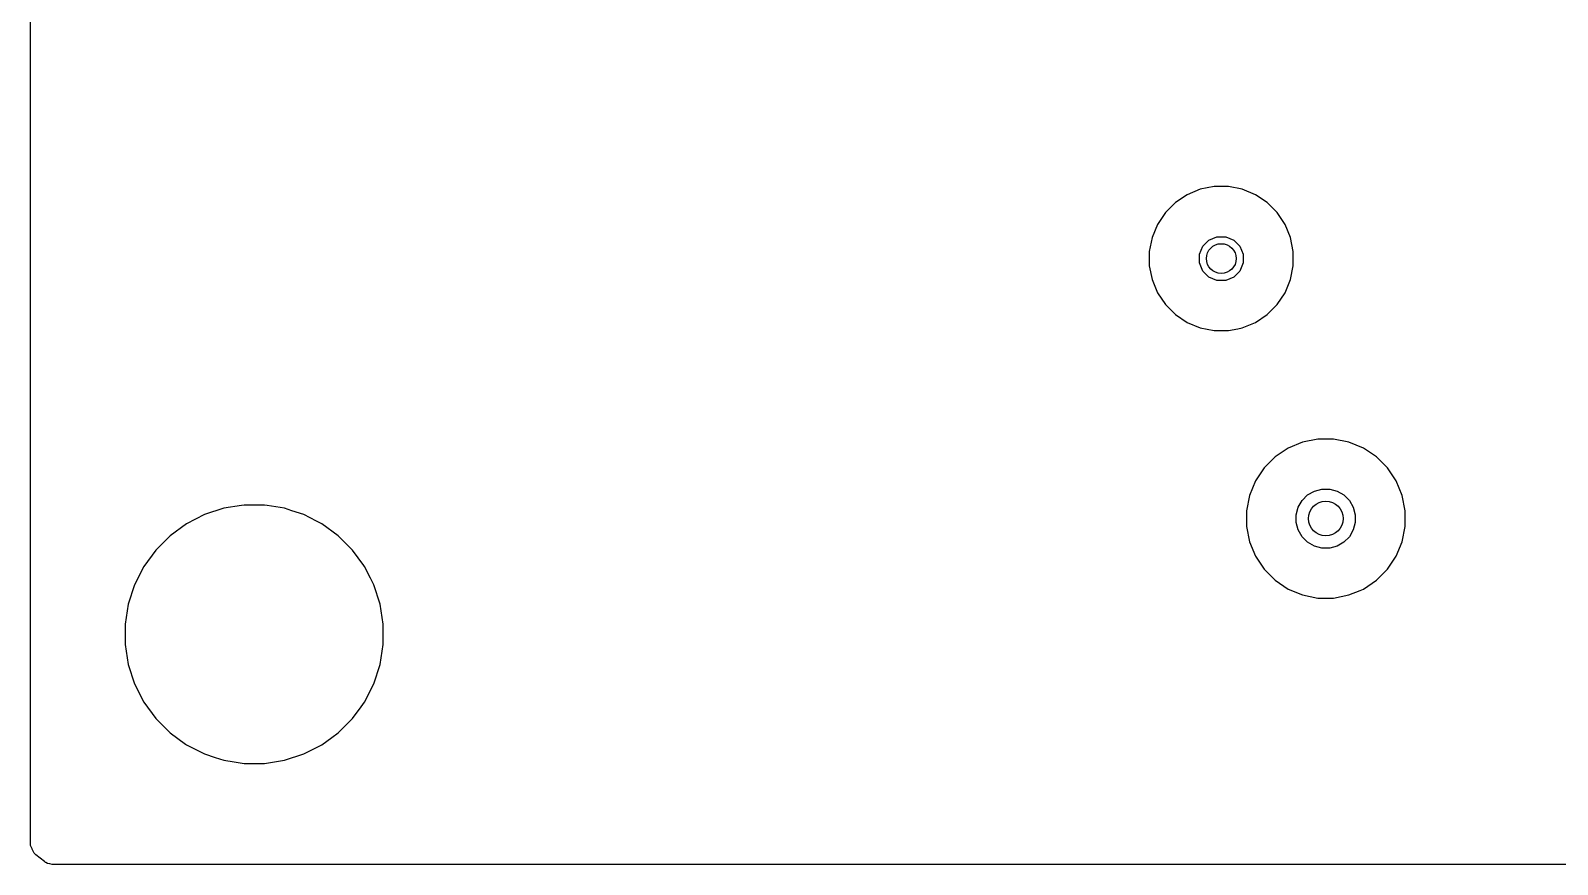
# Model space of a CAD drawing. Header units: inches. Extents: x 5.12 to 6.15, y -4.12 to -1.79.
# Drawn here: x 5.118 to 5.724, y -4.118 to -3.788 of the extents above; entities that cross this region are included whole.
import ezdxf

# ---------------------------------------------------------------- set-up
doc = ezdxf.new("R2010")
doc.units = ezdxf.units.IN
doc.header["$MEASUREMENT"] = 0
doc.layers.add('In2.Cu', color=33, linetype='CONTINUOUS', true_color=0xce7d2c)

msp = doc.modelspace()

# ---------------------------------------------------------------- linework, layer by layer
at = {"layer": 'In2.Cu', "linetype": 'CONTINUOUS'}
for p, q in [((5.11811, -3.83636), (5.11811, -3.73398)), ((5.11811, -3.88077), (5.11811, -3.83636)), ((5.57702, -3.85264), (5.57234, -3.85577)), ((5.58222, -3.85049), (5.57702, -3.85264)), ((5.57702, -3.85264), (5.57702, -3.85264)), ((5.58774, -3.84939), (5.58222, -3.85049)), ((5.58222, -3.85049), (5.58222, -3.85049)), ((5.59336, -3.84939), (5.58774, -3.84939)), ((5.58774, -3.84939), (5.58774, -3.84939)), ((5.59888, -3.85049), (5.59336, -3.84939)), ((5.59336, -3.84939), (5.59336, -3.84939)), ((5.60408, -3.85264), (5.59888, -3.85049)), ((5.59888, -3.85049), (5.59888, -3.85049)), ((5.60876, -3.85577), (5.60408, -3.85264)), ((5.60408, -3.85264), (5.60408, -3.85264)), ((5.57234, -3.85577), (5.56836, -3.85974)), ((5.57234, -3.85577), (5.57234, -3.85577)), ((5.61274, -3.85974), (5.60876, -3.85577)), ((5.60876, -3.85577), (5.60876, -3.85577)), ((5.56524, -3.86442), (5.56309, -3.86962)), ((5.56836, -3.85974), (5.56524, -3.86442)), ((5.56524, -3.86442), (5.56524, -3.86442)), ((5.56836, -3.85974), (5.56836, -3.85974)), ((5.61586, -3.86442), (5.61274, -3.85974)), ((5.61274, -3.85974), (5.61274, -3.85974)), ((5.61802, -3.86962), (5.61586, -3.86442)), ((5.61586, -3.86442), (5.61586, -3.86442)), ((5.61586, -3.86442), (5.61586, -3.86442)), ((5.56309, -3.86962), (5.56199, -3.87514)), ((5.56309, -3.86962), (5.56309, -3.86962)), ((5.58319, -3.87303), (5.58563, -3.87059)), ((5.58563, -3.87059), (5.58882, -3.86926)), ((5.58882, -3.86926), (5.59228, -3.86926)), ((5.59228, -3.86926), (5.59547, -3.87059)), ((5.59547, -3.87059), (5.59792, -3.87303)), ((5.61911, -3.87514), (5.61802, -3.86962)), ((5.61802, -3.86962), (5.61802, -3.86962)), ((5.61802, -3.86962), (5.61802, -3.86962)), ((5.56199, -3.87514), (5.56199, -3.87514)), ((5.56199, -3.87514), (5.56199, -3.88077)), ((5.58186, -3.87622), (5.58319, -3.87303)), ((5.58186, -3.87968), (5.58186, -3.87622)), ((5.59792, -3.87303), (5.59924, -3.87622)), ((5.59924, -3.87622), (5.59924, -3.87968)), ((5.61911, -3.88077), (5.61911, -3.87514)), ((5.61911, -3.87514), (5.61911, -3.87514)), ((5.11811, -4.02285), (5.11811, -3.88077)), ((5.56199, -3.88077), (5.56199, -3.88077)), ((5.56199, -3.88077), (5.56199, -3.88077)), ((5.56199, -3.88077), (5.56309, -3.88628)), ((5.58319, -3.88287), (5.58186, -3.87968)), ((5.58563, -3.88532), (5.58319, -3.88287)), ((5.59792, -3.88287), (5.59547, -3.88532)), ((5.59924, -3.87968), (5.59792, -3.88287)), ((5.61802, -3.88628), (5.61911, -3.88077)), ((5.56309, -3.88628), (5.56309, -3.88628)), ((5.56309, -3.88628), (5.56524, -3.89148)), ((5.58882, -3.88664), (5.58563, -3.88532)), ((5.59228, -3.88664), (5.58882, -3.88664)), ((5.59547, -3.88532), (5.59228, -3.88664)), ((5.61586, -3.89148), (5.61802, -3.88628)), ((5.56524, -3.89148), (5.56524, -3.89148)), ((5.56524, -3.89148), (5.56836, -3.89616)), ((5.61274, -3.89616), (5.61586, -3.89148)), ((5.56836, -3.89616), (5.56836, -3.89616)), ((5.56836, -3.89616), (5.57234, -3.90014)), ((5.57234, -3.90014), (5.57234, -3.90014)), ((5.57234, -3.90014), (5.57702, -3.90326)), ((5.60408, -3.90326), (5.60876, -3.90014)), ((5.60876, -3.90014), (5.61274, -3.89616)), ((5.57702, -3.90326), (5.57702, -3.90326)), ((5.57702, -3.90326), (5.57702, -3.90326)), ((5.57702, -3.90326), (5.58222, -3.90542)), ((5.58222, -3.90542), (5.58222, -3.90542)), ((5.58222, -3.90542), (5.58222, -3.90542)), ((5.58222, -3.90542), (5.58774, -3.90652)), ((5.58774, -3.90652), (5.58774, -3.90652)), ((5.58774, -3.90652), (5.59336, -3.90652)), ((5.59336, -3.90652), (5.59708, -3.90578)), ((5.59708, -3.90578), (5.59888, -3.90542)), ((5.59888, -3.90542), (5.60408, -3.90326)), ((5.6289, -3.94948), (5.62281, -3.9507)), ((5.6351, -3.94948), (5.6289, -3.94948)), ((5.6289, -3.94948), (5.6289, -3.94948)), ((5.64119, -3.9507), (5.6351, -3.94948)), ((5.6351, -3.94948), (5.6351, -3.94948)), ((5.61707, -3.95307), (5.61191, -3.95652)), ((5.62281, -3.9507), (5.61707, -3.95307)), ((5.61707, -3.95307), (5.61707, -3.95307)), ((5.62281, -3.9507), (5.62281, -3.9507)), ((5.64693, -3.95307), (5.64119, -3.9507)), ((5.64119, -3.9507), (5.64119, -3.9507)), ((5.65209, -3.95652), (5.64693, -3.95307)), ((5.64693, -3.95307), (5.64693, -3.95307)), ((5.60752, -3.96091), (5.60407, -3.96607)), ((5.61191, -3.95652), (5.60752, -3.96091)), ((5.60752, -3.96091), (5.60752, -3.96091)), ((5.61191, -3.95652), (5.61191, -3.95652)), ((5.65648, -3.96091), (5.65209, -3.95652)), ((5.65209, -3.95652), (5.65209, -3.95652)), ((5.65993, -3.96607), (5.65648, -3.96091)), ((5.65648, -3.96091), (5.65648, -3.96091)), ((5.60407, -3.96607), (5.6017, -3.97181)), ((5.60407, -3.96607), (5.60407, -3.96607)), ((5.6623, -3.97181), (5.65993, -3.96607)), ((5.65993, -3.96607), (5.65993, -3.96607)), ((5.6017, -3.97181), (5.60048, -3.9779)), ((5.6017, -3.97181), (5.6017, -3.97181)), ((5.62109, -3.97648), (5.62263, -3.97381)), ((5.62263, -3.97381), (5.62481, -3.97163)), ((5.62481, -3.97163), (5.62748, -3.97009)), ((5.62748, -3.97009), (5.63046, -3.96929)), ((5.63046, -3.96929), (5.63354, -3.96929)), ((5.63354, -3.96929), (5.63652, -3.97009)), ((5.63652, -3.97009), (5.63919, -3.97163)), ((5.63919, -3.97163), (5.64137, -3.97381)), ((5.64137, -3.97381), (5.64291, -3.97648)), ((5.66352, -3.9779), (5.6623, -3.97181)), ((5.6623, -3.97181), (5.6623, -3.97181)), ((5.6623, -3.97181), (5.6623, -3.97181)), ((5.18719, -3.97943), (5.18001, -3.98309)), ((5.19486, -3.97694), (5.18719, -3.97943)), ((5.20186, -3.97583), (5.19486, -3.97694)), ((5.20282, -3.97568), (5.20186, -3.97583)), ((5.21088, -3.97568), (5.20282, -3.97568)), ((5.21197, -3.97586), (5.21088, -3.97568)), ((5.21884, -3.97694), (5.21197, -3.97586)), ((5.22177, -3.9779), (5.21884, -3.97694)), ((5.2265, -3.97943), (5.22177, -3.9779)), ((5.23155, -3.98201), (5.2265, -3.97943)), ((5.60048, -3.9779), (5.60048, -3.9841)), ((5.62029, -3.97946), (5.62109, -3.97648)), ((5.62029, -3.98254), (5.62029, -3.97946)), ((5.64291, -3.97648), (5.64371, -3.97946)), ((5.64371, -3.97946), (5.64371, -3.98254)), ((5.66352, -3.9841), (5.66352, -3.9779)), ((5.66352, -3.9779), (5.66352, -3.9779)), ((5.66352, -3.9779), (5.66352, -3.9779)), ((5.18001, -3.98309), (5.17349, -3.98783)), ((5.23368, -3.98309), (5.23155, -3.98201)), ((5.2402, -3.98783), (5.23368, -3.98309)), ((5.60048, -3.9841), (5.6017, -3.99019)), ((5.62109, -3.98552), (5.62029, -3.98254)), ((5.62263, -3.98819), (5.62109, -3.98552)), ((5.64291, -3.98552), (5.64137, -3.98819)), ((5.64371, -3.98254), (5.64291, -3.98552)), ((5.6623, -3.99019), (5.66352, -3.9841)), ((5.17349, -3.98783), (5.16779, -3.99353)), ((5.2459, -3.99353), (5.2402, -3.98783)), ((5.6017, -3.99019), (5.6017, -3.99019)), ((5.6017, -3.99019), (5.60407, -3.99593)), ((5.62481, -3.99037), (5.62263, -3.98819)), ((5.62748, -3.99191), (5.62481, -3.99037)), ((5.63046, -3.99271), (5.62748, -3.99191)), ((5.63652, -3.99191), (5.63354, -3.99271)), ((5.63919, -3.99037), (5.63652, -3.99191)), ((5.64137, -3.98819), (5.63919, -3.99037)), ((5.65993, -3.99593), (5.6623, -3.99019)), ((5.16779, -3.99353), (5.16306, -4.00005)), ((5.25033, -3.99963), (5.2459, -3.99353)), ((5.60407, -3.99593), (5.60407, -3.99593)), ((5.60407, -3.99593), (5.60752, -4.00109)), ((5.63354, -3.99271), (5.63046, -3.99271)), ((5.65648, -4.00109), (5.65993, -3.99593)), ((5.16306, -4.00005), (5.1594, -4.00723)), ((5.25064, -4.00005), (5.25033, -3.99963)), ((5.25297, -4.00462), (5.25064, -4.00005)), ((5.60752, -4.00109), (5.60752, -4.00109)), ((5.60752, -4.00109), (5.61191, -4.00548)), ((5.65209, -4.00548), (5.65648, -4.00109)), ((5.1594, -4.00723), (5.15691, -4.01489)), ((5.2543, -4.00723), (5.25297, -4.00462)), ((5.25679, -4.01489), (5.2543, -4.00723)), ((5.2543, -4.00723), (5.2543, -4.00723)), ((5.2543, -4.00723), (5.2543, -4.00723)), ((5.61191, -4.00548), (5.61191, -4.00548)), ((5.61191, -4.00548), (5.61707, -4.00893)), ((5.61707, -4.00893), (5.61707, -4.00893)), ((5.61707, -4.00893), (5.62281, -4.0113)), ((5.64119, -4.0113), (5.64563, -4.00947)), ((5.64563, -4.00947), (5.64693, -4.00893)), ((5.64693, -4.00893), (5.65209, -4.00548)), ((5.64693, -4.00893), (5.64693, -4.00893)), ((5.64693, -4.00893), (5.64693, -4.00893)), ((5.15691, -4.01489), (5.15565, -4.02285)), ((5.25805, -4.02285), (5.25679, -4.01489)), ((5.62281, -4.0113), (5.62281, -4.0113)), ((5.62281, -4.0113), (5.6289, -4.01252)), ((5.6289, -4.01252), (5.6289, -4.01252)), ((5.6289, -4.01252), (5.6289, -4.01252)), ((5.6289, -4.01252), (5.6351, -4.01252)), ((5.6351, -4.01252), (5.64119, -4.0113)), ((5.6351, -4.01252), (5.6351, -4.01252)), ((5.11811, -4.11004), (5.11811, -4.02285)), ((5.15565, -4.02285), (5.15565, -4.03091)), ((5.25805, -4.02471), (5.25805, -4.02285)), ((5.25805, -4.03091), (5.25805, -4.02471)), ((5.15565, -4.03091), (5.15691, -4.03887)), ((5.25679, -4.03887), (5.25805, -4.03091)), ((5.15691, -4.03887), (5.1594, -4.04654)), ((5.2543, -4.04654), (5.25679, -4.03887)), ((5.1594, -4.04654), (5.16306, -4.05372)), ((5.25064, -4.05372), (5.2543, -4.04654)), ((5.16306, -4.05372), (5.16779, -4.06024)), ((5.2459, -4.06024), (5.24929, -4.05558)), ((5.24929, -4.05558), (5.25064, -4.05372)), ((5.16779, -4.06024), (5.17349, -4.06594)), ((5.2402, -4.06594), (5.2459, -4.06024)), ((5.2459, -4.06024), (5.2459, -4.06024)), ((5.2459, -4.06024), (5.2459, -4.06024)), ((5.17349, -4.06594), (5.17959, -4.07037)), ((5.17959, -4.07037), (5.18001, -4.07067)), ((5.18001, -4.07067), (5.18366, -4.07253)), ((5.2265, -4.07433), (5.23368, -4.07067)), ((5.23368, -4.07067), (5.23765, -4.06779)), ((5.23765, -4.06779), (5.2402, -4.06594)), ((5.2402, -4.06594), (5.2402, -4.06594)), ((5.2402, -4.06594), (5.2402, -4.06594)), ((5.18366, -4.07253), (5.18719, -4.07433)), ((5.18719, -4.07433), (5.18719, -4.07433)), ((5.18719, -4.07433), (5.18719, -4.07433)), ((5.18719, -4.07433), (5.1913, -4.07567)), ((5.1913, -4.07567), (5.19486, -4.07682)), ((5.19486, -4.07682), (5.19884, -4.07745)), ((5.21088, -4.07808), (5.21884, -4.07682)), ((5.21884, -4.07682), (5.2265, -4.07433)), ((5.19884, -4.07745), (5.20282, -4.07808)), ((5.20282, -4.07808), (5.20282, -4.07808)), ((5.20282, -4.07808), (5.21088, -4.07808)), ((5.21088, -4.07808), (5.21088, -4.07808)), ((5.11814, -4.1106), (5.11811, -4.11004)), ((5.11872, -4.11196), (5.11814, -4.1106)), ((5.11872, -4.11199), (5.11872, -4.11196)), ((5.11876, -4.11205), (5.11872, -4.11199)), ((5.11922, -4.11313), (5.11876, -4.11205)), ((5.11959, -4.11359), (5.11922, -4.11313)), ((5.12027, -4.11427), (5.11959, -4.11359)), ((5.1236, -4.117), (5.12027, -4.11427)), ((5.12406, -4.11734), (5.1236, -4.117)), ((5.12424, -4.11739), (5.12406, -4.11734)), ((5.12479, -4.11772), (5.12424, -4.11739)), ((5.12576, -4.11783), (5.12479, -4.11772)), ((5.1267, -4.11811), (5.12576, -4.11783)), ((6.13629, -4.11811), (5.1267, -4.11811))]:
    msp.add_line(p, q, dxfattribs=at)
at = {"layer": 'In2.Cu'}
for centre, radius in [((5.59055, -3.87795), 0.00591), ((5.632, -3.981), 0.00689)]:
    msp.add_circle(centre, radius, dxfattribs=at)

doc.saveas('drawing.dxf')
